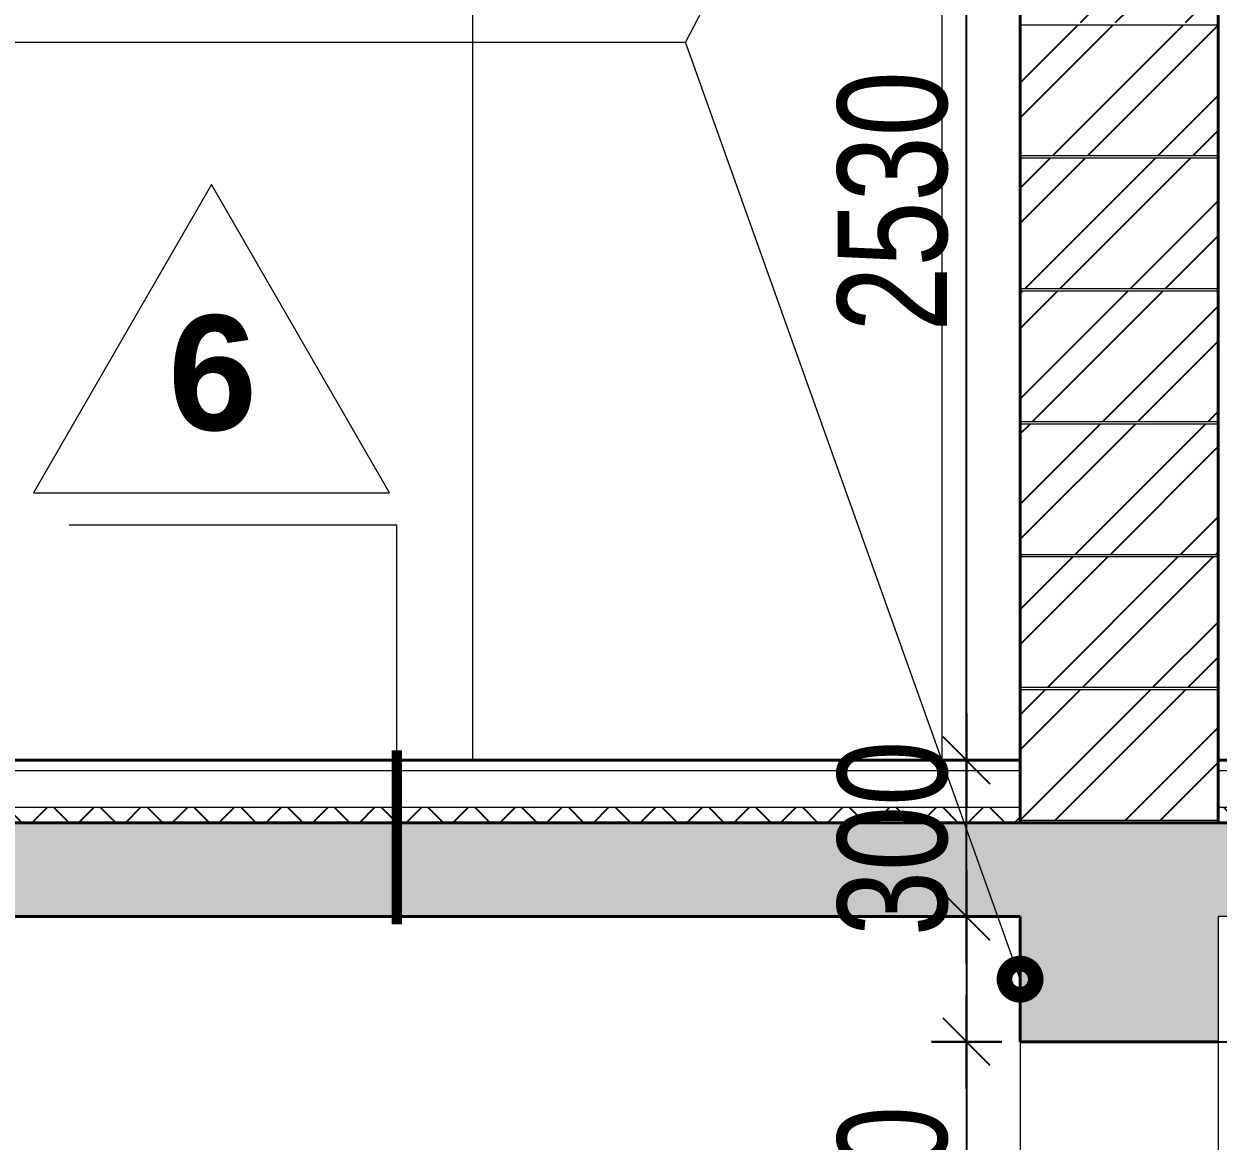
# Model space of a CAD drawing. Extents: x -12289450 to -10763036, y -7834513 to -6150123.
# Drawn here: x -11195703 to -11193412, y -7705251 to -7703108 of the extents above; entities that cross this region are included whole.
import ezdxf

# ---------------------------------------------------------------- set-up
doc = ezdxf.new("R2010")
doc.units = 0
doc.header["$LTSCALE"] = 25
doc.header["$PDMODE"] = 35
doc.layers.get('DefPoints').update_dxf_attribs({"color": 10, "lineweight": 30})
for name, color, linetype in [('005-РАЗМЕРЫ', 252, 'Continuous'), ('008-ШТРИХОВКА', 252, 'Continuous'), ('Примечания', 7, 'Continuous')]:
    doc.layers.add(name, color=color, linetype=linetype)
for name, color, linetype, lineweight in [('0_Ном_пера__41', 7, 'Continuous', 9), ('___АР Полы_Ном_пера__1', 7, 'Continuous', 5), ('___АР Полы_Ном_пера__41', 7, 'Continuous', 9), ('A-TEXT', 7, 'Continuous', 15), ('Лестница', 15, 'Continuous', 13), ('СТЕНЫ', 5, 'Continuous', 40), ('тонк', 7, 'Continuous', 20)]:
    doc.layers.add(name, color=color, linetype=linetype, lineweight=lineweight)
doc.styles.add('TXT0', font='txt', dxfattribs={"width": 0.8})
doc.styles.add('СГЕНЕРИР_СТИЛЬ_1', font='arialbd.ttf')
doc.dimstyles.new('Копия(5) РАЗМЕРЫ', dxfattribs={"dimscale": 30, "dimtxt": 7, "dimasz": 0.15, "dimexe": 0, "dimexo": 0, "dimgap": 1.2, "dimtad": 1, "dimdec": 0, "dimzin": 0, "dimdsep": 46, "dimtxsty": 'TXT0', "dimblk1": 'A8MITTA', "dimblk2": 'A8MITTA', "dimsah": 1, "dimcen": 2, "dimse1": 1, "dimse2": 1, "dimadec": 0, "dimazin": 0, "dimtp": 6, "dimtm": 6, "dimtfac": 1, "dimtdec": 0, "dimtofl": 0, "dimtmove": 0, "dimatfit": 3, "dimldrblk": 'A8MITTA', "dimfxl": 0, "dimtolj": 1, "dimtzin": 0, "dimarcsym": 0})

# ---------------------------------------------------------------- blocks, each defined once
blk = doc.blocks.new('A8MITTA', base_point=(3180, 3140))
for p, q in [((3180, 3155), (3180, 3125)), ((3170, 3130), (3190, 3150)), ((3160, 3140), (3200, 3140))]:
    blk.add_line(p, q)
blk = doc.blocks.new('*D100')
at = {"layer": '005-РАЗМЕРЫ', "color": 0, "lineweight": -2, "ltscale": 4, "transparency": 16777216}
blk.add_line((-11193894.7, -7704516.2), (-11193894.7, -7701995.2), dxfattribs=at)
at = {"layer": 'DefPoints', "color": 0, "ltscale": 4, "transparency": 16777216}
for p in [(-11193894.7, -7701990.7), (-11193791.9, -7701990.7), (-11193792.9, -7704520.7)]:
    blk.add_point(p, dxfattribs=at)
at = {"layer": '005-РАЗМЕРЫ', "color": 0, "lineweight": -2, "ltscale": 4, "transparency": 16777216, "xscale": 4.5, "yscale": 4.5, "zscale": 4.5}
for p, rotation in [((-11193894.7, -7701990.7), 90), ((-11193894.7, -7704520.7), 270)]:
    blk.add_blockref('A8MITTA', p, dxfattribs=dict(at, rotation=rotation))
at = {"layer": '005-РАЗМЕРЫ', "color": 0, "lineweight": 25, "ltscale": 4, "transparency": 16777216, "insert": (-11194035.7, -7703448.8), "char_height": 210, "attachment_point": 5, "rotation": 90, "style": 'TXT0'}
blk.add_mtext('\\A1;2530', dxfattribs=at)
blk = doc.blocks.new('*D106')
at = {"layer": '005-РАЗМЕРЫ', "color": 0, "lineweight": -2, "ltscale": 4, "transparency": 16777216}
for p, q in [((-11193894.7, -7704825), (-11193894.7, -7705056.2)), ((-11193894.7, -7705060.7), (-11193894.7, -7705617.2))]:
    blk.add_line(p, q, dxfattribs=at)
at = {"layer": 'DefPoints', "color": 0, "ltscale": 4, "transparency": 16777216}
for p in [(-11193894.7, -7704820.5), (-11193791.9, -7704820.5), (-11193791.9, -7705060.7)]:
    blk.add_point(p, dxfattribs=at)
at = {"layer": '005-РАЗМЕРЫ', "color": 0, "lineweight": -2, "ltscale": 4, "transparency": 16777216, "xscale": 4.5, "yscale": 4.5, "zscale": 4.5}
for p, rotation in [((-11193894.7, -7704820.5), 90), ((-11193894.7, -7705060.7), 270)]:
    blk.add_blockref('A8MITTA', p, dxfattribs=dict(at, rotation=rotation))
at = {"layer": '005-РАЗМЕРЫ', "color": 0, "lineweight": 25, "ltscale": 4, "transparency": 16777216, "insert": (-11194035.7, -7705371.2), "char_height": 210, "attachment_point": 5, "rotation": 90, "style": 'TXT0'}
blk.add_mtext('\\A1;240', dxfattribs=at)
blk = doc.blocks.new('*D107')
at = {"layer": '005-РАЗМЕРЫ', "color": 0, "lineweight": -2, "ltscale": 4, "transparency": 16777216}
blk.add_line((-11193894.7, -7705065.2), (-11193894.7, -7707716.2), dxfattribs=at)
at = {"layer": 'DefPoints', "color": 0, "ltscale": 4, "transparency": 16777216}
for p in [(-11193726, -7705060.7), (-11193894.7, -7707720.7), (-11193791.9, -7707720.7)]:
    blk.add_point(p, dxfattribs=at)
at = {"layer": '005-РАЗМЕРЫ', "color": 0, "lineweight": -2, "ltscale": 4, "transparency": 16777216, "xscale": 4.5, "yscale": 4.5, "zscale": 4.5}
for p, rotation in [((-11193894.7, -7705060.7), 90), ((-11193894.7, -7707720.7), 270)]:
    blk.add_blockref('A8MITTA', p, dxfattribs=dict(at, rotation=rotation))
at = {"layer": '005-РАЗМЕРЫ', "color": 0, "lineweight": 25, "ltscale": 4, "transparency": 16777216, "insert": (-11194035.7, -7706504.7), "char_height": 210, "attachment_point": 5, "rotation": 90, "style": 'TXT0'}
blk.add_mtext('\\A1;2660', dxfattribs=at)
blk = doc.blocks.new('*D110')
at = {"layer": '005-РАЗМЕРЫ', "color": 0, "lineweight": -2, "ltscale": 4, "transparency": 16777216}
blk.add_line((-11193894.7, -7704816), (-11193894.7, -7704525.2), dxfattribs=at)
at = {"layer": 'DefPoints', "color": 0, "ltscale": 4, "transparency": 16777216}
for p in [(-11193894.7, -7704520.7), (-11193795.4, -7704520.7), (-11193795.4, -7704820.5)]:
    blk.add_point(p, dxfattribs=at)
at = {"layer": '005-РАЗМЕРЫ', "color": 0, "lineweight": -2, "ltscale": 4, "transparency": 16777216, "xscale": 4.5, "yscale": 4.5, "zscale": 4.5}
for p, rotation in [((-11193894.7, -7704520.7), 90), ((-11193894.7, -7704820.5), 270)]:
    blk.add_blockref('A8MITTA', p, dxfattribs=dict(at, rotation=rotation))
at = {"layer": '005-РАЗМЕРЫ', "color": 0, "lineweight": 25, "ltscale": 4, "transparency": 16777216, "insert": (-11194035.7, -7704670.6), "char_height": 210, "attachment_point": 5, "rotation": 90, "style": 'TXT0'}
blk.add_mtext('\\A1;300', dxfattribs=at)

msp = doc.modelspace()

# ---------------------------------------------------------------- hatches: boundary and pattern name
at = {"layer": '008-ШТРИХОВКА', "lineweight": 25, "ltscale": 4}
h = msp.add_hatch(dxfattribs=at)
h.set_pattern_fill('ANSI32', color=256, scale=15, style=0)
h.set_pattern_definition([(45, (-11193791.93, -7704635.73), (-101.028, 101.028), []), (45, (-11193724.58, -7704635.73), (-101.028, 101.028), [])])
h.paths.add_polyline_path([(-11193411.9, -7701990.7), (-11193791.9, -7701990.7), (-11193791.9, -7702090.7), (-11193411.9, -7702090.7)])
h.paths.add_polyline_path([(-11193411.9, -7702090.7), (-11193791.9, -7702090.7), (-11193791.9, -7702340.7), (-11193411.9, -7702340.7)])
h.paths.add_polyline_path([(-11193411.9, -7702345.7), (-11193791.9, -7702345.7), (-11193791.9, -7702595.7), (-11193411.9, -7702595.7)])
h.paths.add_polyline_path([(-11193411.9, -7702600.7), (-11193791.9, -7702600.7), (-11193791.9, -7702850.7), (-11193411.9, -7702850.7)])
h.paths.add_polyline_path([(-11193411.9, -7702855.7), (-11193791.9, -7702855.7), (-11193791.9, -7703105.7), (-11193411.9, -7703105.7)])
h.paths.add_polyline_path([(-11193411.9, -7703110.7), (-11193791.9, -7703110.7), (-11193791.9, -7703360.7), (-11193411.9, -7703360.7)])
h.paths.add_polyline_path([(-11193411.9, -7703365.7), (-11193791.9, -7703365.7), (-11193791.9, -7703615.7), (-11193411.9, -7703615.7)])
h.paths.add_polyline_path([(-11193411.9, -7703620.7), (-11193791.9, -7703620.7), (-11193791.9, -7703870.7), (-11193411.9, -7703870.7)])
h.paths.add_polyline_path([(-11193411.9, -7703875.7), (-11193791.9, -7703875.7), (-11193791.9, -7704125.7), (-11193411.9, -7704125.7)])
h.paths.add_polyline_path([(-11193411.9, -7704130.7), (-11193791.9, -7704130.7), (-11193791.9, -7704380.7), (-11193411.9, -7704380.7)])
h.paths.add_polyline_path([(-11193411.9, -7704385.7), (-11193791.9, -7704385.7), (-11193791.9, -7704635.7), (-11193411.9, -7704635.7)])
at = {"layer": '008-ШТРИХОВКА', "ltscale": 4}
h = msp.add_hatch(dxfattribs=at)
h.set_pattern_fill('ANSI36', color=256, scale=20, angle=90, style=0)
h.set_pattern_definition([(135, (-11198591.93, -7705203.106), (-123.47852, 33.67596), [158.75, -31.75, 0, -31.75])])
h.paths.add_polyline_path([(-11188078.4, -7704820.5, -0.077862), (-11188026.6, -7704640.7), (-11198591.9, -7704640.7), (-11198591.9, -7705060.7), (-11198211.9, -7705060.7), (-11198211.9, -7704820.5), (-11193791.9, -7704820.5), (-11193791.9, -7705060.7), (-11193411.9, -7705060.7), (-11193411.9, -7704820.5)])
h.paths.add_polyline_path([(-11187896.9, -7705203.1), (-11187896.9, -7704678.1), (-11188211.9, -7704678.1), (-11188211.9, -7705203.1)], flags=9)
h.paths.add_polyline_path([(-11193878.2, -7704919.1), (-11193878.2, -7704422.1), (-11194193.2, -7704422.1), (-11194193.2, -7704919.1)], flags=9)
h.paths.add_polyline_path([(-11197836.3, -7705203.1), (-11197836.3, -7704678.1), (-11198151.3, -7704678.1), (-11198151.3, -7705203.1)], flags=9)
h = msp.add_hatch(dxfattribs=at)
h.set_pattern_fill('ANSI37', color=256, scale=20, style=0)
h.set_pattern_definition([(45, (-11198211.93, -7704919.106), (-44.90128, 44.90128), []), (135, (-11198211.93, -7704919.106), (-44.90128, -44.90128), [])])
h.paths.add_polyline_path([(-11193791.9, -7704610.7), (-11198211.9, -7704610.7), (-11198211.9, -7704640.5), (-11193791.9, -7704640.6)])
h.paths.add_polyline_path([(-11188011.6, -7704610.7), (-11193411.9, -7704610.7), (-11193411.9, -7704640.6), (-11188911.9, -7704640.7), (-11188026.6, -7704640.7, -0.013887)])
h.paths.add_polyline_path([(-11187711.9, -7704610.7), (-11188011.6, -7704610.7, 0.013883), (-11188026.6, -7704640.7), (-11187711.9, -7704640.7)])
h.paths.add_polyline_path([(-11193878.2, -7704919.1), (-11193878.2, -7704422.1), (-11194193.2, -7704422.1), (-11194193.2, -7704919.1)], flags=9)

# ---------------------------------------------------------------- linework, layer by layer
at = {"lineweight": 25, "ltscale": 20, "const_width": 60}
msp.add_lwpolyline([(-11193776.9, -7704940.6, -1), (-11193806.9, -7704940.6, -1)], format="xyb", close=True, dxfattribs=at)
at = {"layer": '0_Ном_пера__41', "linetype": 'Continuous'}
for p, q in [((-11194987.6, -7704069.7), (-11195616.4, -7704069.7)), ((-11194987.6, -7704835.3), (-11194987.6, -7704069.7))]:
    msp.add_line(p, q, dxfattribs=at)
at = {"layer": '___АР Полы_Ном_пера__41', "linetype": 'Continuous'}
for p, q in [((-11195343.4, -7703416.2), (-11195685, -7704008)), ((-11195001.7, -7704008), (-11195343.4, -7703416.2)), ((-11195685, -7704008), (-11195001.7, -7704008))]:
    msp.add_line(p, q, dxfattribs=at)
at = {"layer": 'A-TEXT', "color": 7, "const_width": 20}
msp.add_lwpolyline([(-11194987.6, -7704835.3), (-11194987.6, -7704501.4)], dxfattribs=at)
at = {"layer": 'Лестница', "lineweight": 18, "ltscale": 4}
msp.add_lwpolyline([(-11194841.9, -7704520.7), (-11194841.9, -7702420.7), (-11193941.9, -7702420.7), (-11193941.9, -7704520.7)], dxfattribs=at)
at = {"layer": 'Примечания', "linetype": 'Continuous', "lineweight": 25, "ltscale": 75}
msp.add_line((-11193506.3, -7705060.7), (-11192954.9, -7705060.7), dxfattribs=at)
at = {"layer": 'СТЕНЫ', "ltscale": 3}
for p, q in [((-11188911.9, -7704640.7), (-11198592.1, -7704640.5)), ((-11198211.9, -7704820.5), (-11193791.9, -7704820.5)), ((-11193791.9, -7704820.5), (-11193791.9, -7705060.7)), ((-11193791.9, -7705060.7), (-11193411.9, -7705060.7))]:
    msp.add_line(p, q, dxfattribs=at)
for points in [[(-11193791.9, -7701990.7), (-11193791.9, -7704640.7)], [(-11193411.9, -7701990.7), (-11193411.9, -7704640.7)]]:
    msp.add_lwpolyline(points, dxfattribs=at)
at = {"layer": 'СТЕНЫ', "lineweight": 9, "ltscale": 4}
for points in [[(-11193791.9, -7703360.7), (-11193411.9, -7703360.7), (-11193411.9, -7703110.7), (-11193791.9, -7703110.7)], [(-11193791.9, -7703615.7), (-11193411.9, -7703615.7), (-11193411.9, -7703365.7), (-11193791.9, -7703365.7)], [(-11193791.9, -7703870.7), (-11193411.9, -7703870.7), (-11193411.9, -7703620.7), (-11193791.9, -7703620.7)], [(-11193791.9, -7704125.7), (-11193411.9, -7704125.7), (-11193411.9, -7703875.7), (-11193791.9, -7703875.7)], [(-11193791.9, -7704380.7), (-11193411.9, -7704380.7), (-11193411.9, -7704130.7), (-11193791.9, -7704130.7)], [(-11193791.9, -7704635.7), (-11193411.9, -7704635.7), (-11193411.9, -7704385.7), (-11193791.9, -7704385.7)]]:
    msp.add_lwpolyline(points, close=True, dxfattribs=at)
at = {"layer": 'СТЕНЫ', "ltscale": 4}
for points in [[(-11193791.9, -7704520.7), (-11198211.9, -7704520.7)], [(-11187711.9, -7704520.7), (-11193411.9, -7704520.7)]]:
    msp.add_lwpolyline(points, dxfattribs=at)
at = {"layer": 'СТЕНЫ', "lineweight": 9, "ltscale": 4}
for points in [[(-11193791.9, -7704540.7), (-11198211.9, -7704540.7)], [(-11187711.9, -7704540.7), (-11193411.9, -7704540.7)], [(-11198211.9, -7704610.7), (-11193791.9, -7704610.7)], [(-11193411.9, -7704610.7), (-11187711.9, -7704610.7)]]:
    msp.add_lwpolyline(points, dxfattribs=at)
at = {"layer": 'СТЕНЫ', "lineweight": 15, "ltscale": 3}
msp.add_lwpolyline([(-11198591.9, -7705060.7), (-11198591.9, -7704640.7), (-11187331.9, -7704640.7), (-11187331.8, -7705060.7), (-11187711.9, -7705060.7), (-11187711.9, -7704820.5), (-11193411.9, -7704820.5), (-11193411.9, -7705060.7), (-11193791.9, -7705060.7), (-11193791.9, -7704820.5), (-11198211.9, -7704820.5), (-11198211.9, -7705060.7), (-11198592.1, -7705060.7)], close=True, dxfattribs=at)
at = {"layer": 'СТЕНЫ', "lineweight": 0, "ltscale": 3}
for points in [[(-11193791.9, -7705060.7), (-11193791.9, -7707720.7)], [(-11193411.9, -7705060.7), (-11193411.9, -7707720.7)]]:
    msp.add_lwpolyline(points, dxfattribs=at)
at = {"layer": 'тонк', "lineweight": 9, "ltscale": 50}
for p in [(-11193791.9, -7701924), (-11197288, -7703143.2), (-11193791.9, -7704940.6)]:
    msp.add_line(p, (-11194434.2, -7703143.3), dxfattribs=at)

# ---------------------------------------------------------------- texts
at = {"layer": '___АР Полы_Ном_пера__1', "style": 'СГЕНЕРИР_СТИЛЬ_1'}
msp.add_text('6', height=220, dxfattribs=at).set_placement((-11195426.9, -7703887.3))

# ---------------------------------------------------------------- dimensions: what is measured, and where the dimension line sits
at = {"layer": '005-РАЗМЕРЫ', "lineweight": 25, "ltscale": 4}
for base, p1, p2, picture, middle in [((-11193894.7, -7701990.7), (-11193792.9, -7704520.7), (-11193791.9, -7701990.7), '*D100', (-11193894.7, -7703448.8)), ((-11193894.7, -7704520.7), (-11193795.4, -7704820.5), (-11193795.4, -7704520.7), '*D110', (-11193894.7, -7704670.6)), ((-11193894.7, -7704820.5), (-11193791.9, -7705060.7), (-11193791.9, -7704820.5), '*D106', (-11193894.7, -7705371.2)), ((-11193894.7, -7707720.7), (-11193726, -7705060.7), (-11193791.9, -7707720.7), '*D107', (-11193894.7, -7706504.7))]:
    dim = msp.add_linear_dim(base=base, p1=p1, p2=p2, angle=90, dimstyle='Копия(5) РАЗМЕРЫ', dxfattribs=at)
    dim.commit()
    dim.dimension.update_dxf_attribs({"geometry": picture, "text_midpoint": middle, "dimtype": 160})

doc.saveas('drawing.dxf')
